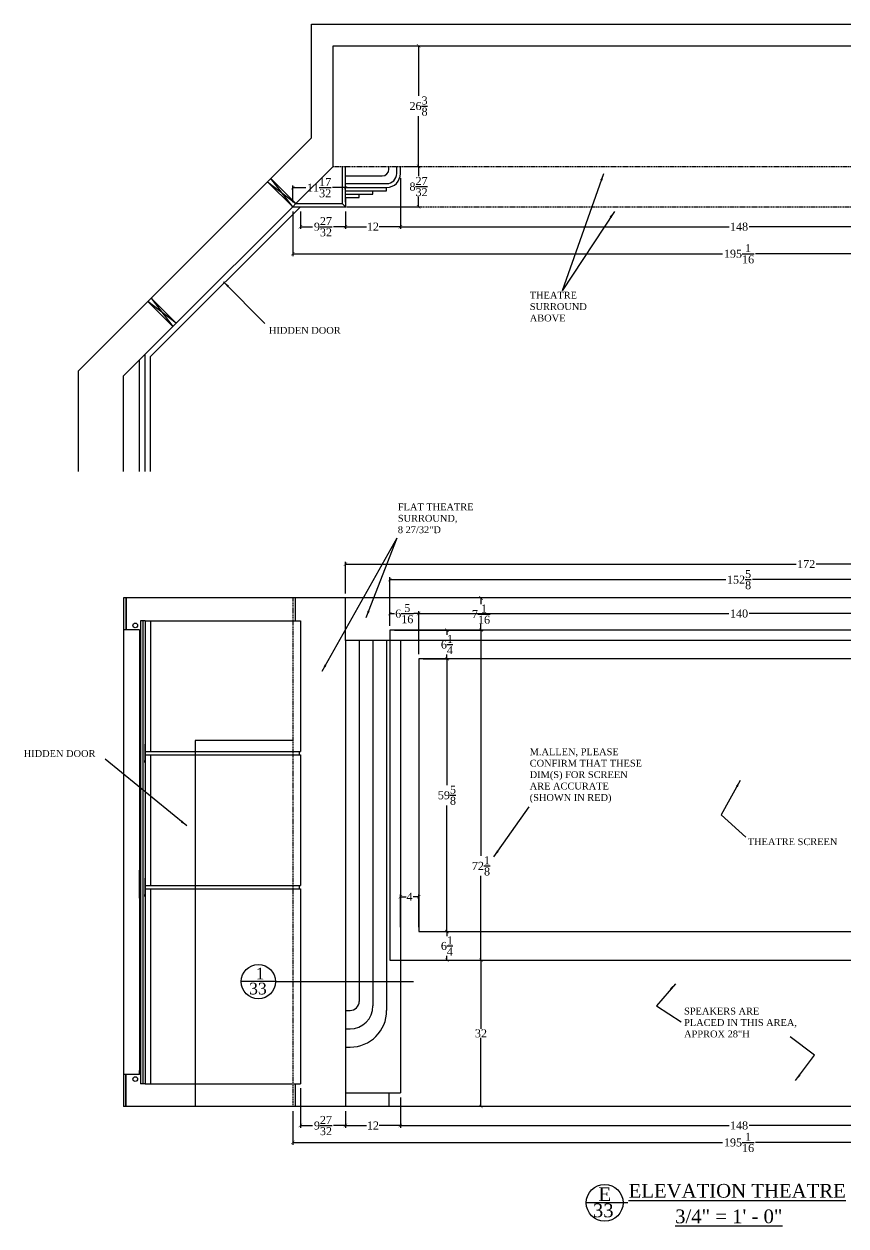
# Model space of a CAD drawing. Header units: inches. Extents: x -8 to 7069, y -18 to 1274.
# Drawn here: x 5810.9 to 5990.5, y 484.9 to 747.6 of the extents above; entities that cross this region are included whole.
import ezdxf

# ---------------------------------------------------------------- set-up
doc = ezdxf.new("R2010")
doc.units = ezdxf.units.IN
doc.header["$MEASUREMENT"] = 0
doc.linetypes.add('HIDDEN', pattern=[0.375, 0.25, -0.125])
doc.layers.add('VIEWPORT', color=7, linetype='Continuous')
doc.styles.add('BOOKMAN', font='BOOKOS.TTF')
doc.dimstyles.new('SACHI-3-4', dxfattribs={"dimtxt": 1.75, "dimasz": 0.75, "dimexe": 0.5, "dimexo": 1, "dimgap": 0.09, "dimtad": 0, "dimtih": 1, "dimtoh": 1, "dimdec": 5, "dimzin": 3, "dimdsep": 46, "dimlunit": 5, "dimtxsty": 'BOOKMAN', "dimblk": 'ARCHTICK', "dimcen": 0, "dimclrd": 5, "dimclre": 5, "dimclrt": 5, "dimadec": 1, "dimazin": 0, "dimtfac": 1, "dimtdec": 5, "dimtofl": 0, "dimtmove": 0, "dimatfit": 3, "dimfxl": 0, "dimtolj": 1, "dimtzin": 0, "dimarcsym": 0})

# ---------------------------------------------------------------- blocks, each defined once
blk = doc.blocks.new('_ARCHTICK')
at = {"color": 0, "linetype": 'ByBlock', "const_width": 0.15}
blk.add_lwpolyline([(-0.5, -0.5), (0.5, 0.5)], dxfattribs=at)
blk = doc.blocks.new('*D734')
at = {"layer": 'Defpoints', "color": 0}
for p in [(5869.65, 707.69), (6064.7, 707.69), (6064.7, 697.43)]:
    blk.add_point(p, dxfattribs=at)
at = {"layer": 'VIEWPORT', "color": 5, "lineweight": -2}
for p, q in [((5869.65, 706.69), (5869.65, 696.93)), ((6064.7, 706.69), (6064.7, 696.93)), ((5869.65, 697.43), (5963.58, 697.43)), ((6064.7, 697.43), (5970.76, 697.43))]:
    blk.add_line(p, q, dxfattribs=at)
at = {"layer": 'VIEWPORT', "color": 5, "lineweight": -2, "xscale": 0.75, "yscale": 0.75, "zscale": 0.75, "rotation": 180}
blk.add_blockref('_ARCHTICK', (5869.65, 697.43), dxfattribs=at)
at = {"layer": 'VIEWPORT', "color": 5, "lineweight": -2, "xscale": 0.75, "yscale": 0.75, "zscale": 0.75}
blk.add_blockref('_ARCHTICK', (6064.7, 697.43), dxfattribs=at)
at = {"layer": 'VIEWPORT', "color": 5, "insert": (5967.17, 697.43), "char_height": 1.75, "attachment_point": 5, "style": 'BOOKMAN'}
blk.add_mtext('\\A1;195{\\H1.000000x;\\S1/16;}', dxfattribs=at)
blk = doc.blocks.new('*D744')
at = {"layer": 'Defpoints', "color": 0}
for p in [(5871.33, 707.69), (5881.17, 707.69), (5881.17, 703.34)]:
    blk.add_point(p, dxfattribs=at)
at = {"layer": 'VIEWPORT', "color": 5, "lineweight": -2}
for p, q in [((5871.33, 706.69), (5871.33, 702.84)), ((5881.17, 706.69), (5881.17, 702.84)), ((5871.33, 703.34), (5873.95, 703.34)), ((5881.17, 703.34), (5878.55, 703.34))]:
    blk.add_line(p, q, dxfattribs=at)
at = {"layer": 'VIEWPORT', "color": 5, "lineweight": -2, "xscale": 0.75, "yscale": 0.75, "zscale": 0.75, "rotation": 180}
blk.add_blockref('_ARCHTICK', (5871.33, 703.34), dxfattribs=at)
at = {"layer": 'VIEWPORT', "color": 5, "lineweight": -2, "xscale": 0.75, "yscale": 0.75, "zscale": 0.75}
blk.add_blockref('_ARCHTICK', (5881.17, 703.34), dxfattribs=at)
at = {"layer": 'VIEWPORT', "color": 5, "insert": (5876.25, 703.34), "char_height": 1.75, "attachment_point": 5, "style": 'BOOKMAN'}
blk.add_mtext('\\A1;9{\\H1.000000x;\\S27/32;}', dxfattribs=at)
blk = doc.blocks.new('*D745')
at = {"layer": 'Defpoints', "color": 0}
for p in [(5881.17, 711.87), (5869.65, 707.69), (5881.17, 707.69)]:
    blk.add_point(p, dxfattribs=at)
at = {"layer": 'VIEWPORT', "color": 5, "lineweight": -2}
for p, q in [((5869.65, 708.69), (5869.65, 712.37)), ((5881.17, 708.69), (5881.17, 712.37)), ((5869.65, 711.87), (5872.5, 711.87)), ((5881.17, 711.87), (5878.31, 711.87))]:
    blk.add_line(p, q, dxfattribs=at)
at = {"layer": 'VIEWPORT', "color": 5, "lineweight": -2, "xscale": 0.75, "yscale": 0.75, "zscale": 0.75, "rotation": 180}
blk.add_blockref('_ARCHTICK', (5869.65, 711.87), dxfattribs=at)
at = {"layer": 'VIEWPORT', "color": 5, "lineweight": -2, "xscale": 0.75, "yscale": 0.75, "zscale": 0.75}
blk.add_blockref('_ARCHTICK', (5881.17, 711.87), dxfattribs=at)
at = {"layer": 'VIEWPORT', "color": 5, "insert": (5875.41, 711.87), "char_height": 1.75, "attachment_point": 5, "style": 'BOOKMAN'}
blk.add_mtext('\\A1;11{\\H1.000000x;\\S17/32;}', dxfattribs=at)
blk = doc.blocks.new('*D746')
at = {"layer": 'Defpoints', "color": 0}
for p in [(5893.17, 714.94), (5881.17, 707.69), (5893.17, 703.34)]:
    blk.add_point(p, dxfattribs=at)
at = {"layer": 'VIEWPORT', "color": 5, "lineweight": -2}
for p, q in [((5893.17, 713.94), (5893.17, 702.84)), ((5881.17, 706.69), (5881.17, 702.84)), ((5881.17, 703.34), (5885.8, 703.34)), ((5893.17, 703.34), (5888.55, 703.34))]:
    blk.add_line(p, q, dxfattribs=at)
at = {"layer": 'VIEWPORT', "color": 5, "lineweight": -2, "xscale": 0.75, "yscale": 0.75, "zscale": 0.75, "rotation": 180}
blk.add_blockref('_ARCHTICK', (5881.17, 703.34), dxfattribs=at)
at = {"layer": 'VIEWPORT', "color": 5, "lineweight": -2, "xscale": 0.75, "yscale": 0.75, "zscale": 0.75}
blk.add_blockref('_ARCHTICK', (5893.17, 703.34), dxfattribs=at)
at = {"layer": 'VIEWPORT', "color": 5, "insert": (5887.17, 703.34), "char_height": 1.75, "attachment_point": 5, "style": 'BOOKMAN'}
blk.add_mtext('\\A1;12', dxfattribs=at)
blk = doc.blocks.new('*D747')
at = {"layer": 'Defpoints', "color": 0}
for p in [(5893.17, 714.94), (6041.17, 714.94), (6041.17, 703.34)]:
    blk.add_point(p, dxfattribs=at)
at = {"layer": 'VIEWPORT', "color": 5, "lineweight": -2}
for p, q in [((5893.17, 713.94), (5893.17, 702.84)), ((6041.17, 713.94), (6041.17, 702.84)), ((5893.17, 703.34), (5964.98, 703.34)), ((6041.17, 703.34), (5969.37, 703.34))]:
    blk.add_line(p, q, dxfattribs=at)
at = {"layer": 'VIEWPORT', "color": 5, "lineweight": -2, "xscale": 0.75, "yscale": 0.75, "zscale": 0.75, "rotation": 180}
blk.add_blockref('_ARCHTICK', (5893.17, 703.34), dxfattribs=at)
at = {"layer": 'VIEWPORT', "color": 5, "lineweight": -2, "xscale": 0.75, "yscale": 0.75, "zscale": 0.75}
blk.add_blockref('_ARCHTICK', (6041.17, 703.34), dxfattribs=at)
at = {"layer": 'VIEWPORT', "color": 5, "insert": (5967.17, 703.34), "char_height": 1.75, "attachment_point": 5, "style": 'BOOKMAN'}
blk.add_mtext('\\A1;148', dxfattribs=at)
blk = doc.blocks.new('*D751')
at = {"layer": 'Defpoints', "color": 0}
for p in [(5893.47, 716.52), (5881.17, 707.69), (5897.14, 707.69)]:
    blk.add_point(p, dxfattribs=at)
at = {"layer": 'VIEWPORT', "color": 5, "lineweight": -2}
for p, q in [((5894.47, 716.52), (5897.64, 716.52)), ((5897.14, 716.52), (5897.14, 714.36)), ((5897.14, 707.69), (5897.14, 709.85)), ((5882.17, 707.69), (5897.64, 707.69))]:
    blk.add_line(p, q, dxfattribs=at)
at = {"layer": 'VIEWPORT', "color": 5, "lineweight": -2, "xscale": 0.75, "yscale": 0.75, "zscale": 0.75}
for p, rotation in [((5897.14, 716.52), 90), ((5897.14, 707.69), 270)]:
    blk.add_blockref('_ARCHTICK', p, dxfattribs=dict(at, rotation=rotation))
at = {"layer": 'VIEWPORT', "color": 5, "insert": (5897.14, 712.11), "char_height": 1.75, "attachment_point": 5, "style": 'BOOKMAN'}
blk.add_mtext('\\A1;8{\\H1.000000x;\\S27/32;}', dxfattribs=at)
blk = doc.blocks.new('*D752')
at = {"layer": 'Defpoints', "color": 0}
for p in [(5878.49, 742.89), (5897.14, 742.89), (5893.47, 716.52)]:
    blk.add_point(p, dxfattribs=at)
at = {"layer": 'VIEWPORT', "color": 5, "lineweight": -2}
for p, q in [((5879.49, 742.89), (5897.64, 742.89)), ((5897.14, 742.89), (5897.14, 731.93)), ((5897.14, 716.52), (5897.14, 727.48)), ((5894.47, 716.52), (5897.64, 716.52))]:
    blk.add_line(p, q, dxfattribs=at)
at = {"layer": 'VIEWPORT', "color": 5, "lineweight": -2, "xscale": 0.75, "yscale": 0.75, "zscale": 0.75}
for p, rotation in [((5897.14, 742.89), 90), ((5897.14, 716.52), 270)]:
    blk.add_blockref('_ARCHTICK', p, dxfattribs=dict(at, rotation=rotation))
at = {"layer": 'VIEWPORT', "color": 5, "insert": (5897.14, 729.71), "char_height": 1.75, "attachment_point": 5, "style": 'BOOKMAN'}
blk.add_mtext('\\A1;26{\\H1.000000x;\\S3/8;}', dxfattribs=at)
blk = doc.blocks.new('*D753')
at = {"layer": 'Defpoints', "color": 0}
for p in [(5869.65, 511), (6064.7, 511), (6064.7, 503.16)]:
    blk.add_point(p, dxfattribs=at)
at = {"layer": 'VIEWPORT', "color": 5, "lineweight": -2}
for p, q in [((5869.65, 510), (5869.65, 502.66)), ((6064.7, 510), (6064.7, 502.66)), ((5869.65, 503.16), (5963.58, 503.16)), ((6064.7, 503.16), (5970.76, 503.16))]:
    blk.add_line(p, q, dxfattribs=at)
at = {"layer": 'VIEWPORT', "color": 5, "lineweight": -2, "xscale": 0.75, "yscale": 0.75, "zscale": 0.75, "rotation": 180}
blk.add_blockref('_ARCHTICK', (5869.65, 503.16), dxfattribs=at)
at = {"layer": 'VIEWPORT', "color": 5, "lineweight": -2, "xscale": 0.75, "yscale": 0.75, "zscale": 0.75}
blk.add_blockref('_ARCHTICK', (6064.7, 503.16), dxfattribs=at)
at = {"layer": 'VIEWPORT', "color": 5, "insert": (5967.17, 503.16), "char_height": 1.75, "attachment_point": 5, "style": 'BOOKMAN'}
blk.add_mtext('\\A1;195{\\H1.000000x;\\S1/16;}', dxfattribs=at)
blk = doc.blocks.new('*D754')
at = {"layer": 'Defpoints', "color": 0}
for p in [(5871.33, 516), (5881.17, 511), (5881.17, 506.86)]:
    blk.add_point(p, dxfattribs=at)
at = {"layer": 'VIEWPORT', "color": 5, "lineweight": -2}
for p, q in [((5871.33, 515), (5871.33, 506.36)), ((5881.17, 510), (5881.17, 506.36)), ((5871.33, 506.86), (5873.95, 506.86)), ((5881.17, 506.86), (5878.55, 506.86))]:
    blk.add_line(p, q, dxfattribs=at)
at = {"layer": 'VIEWPORT', "color": 5, "lineweight": -2, "xscale": 0.75, "yscale": 0.75, "zscale": 0.75, "rotation": 180}
blk.add_blockref('_ARCHTICK', (5871.33, 506.86), dxfattribs=at)
at = {"layer": 'VIEWPORT', "color": 5, "lineweight": -2, "xscale": 0.75, "yscale": 0.75, "zscale": 0.75}
blk.add_blockref('_ARCHTICK', (5881.17, 506.86), dxfattribs=at)
at = {"layer": 'VIEWPORT', "color": 5, "insert": (5876.25, 506.86), "char_height": 1.75, "attachment_point": 5, "style": 'BOOKMAN'}
blk.add_mtext('\\A1;9{\\H1.000000x;\\S27/32;}', dxfattribs=at)
blk = doc.blocks.new('*D755')
at = {"layer": 'Defpoints', "color": 0}
for p in [(5893.17, 514), (5881.17, 511), (5893.17, 506.86)]:
    blk.add_point(p, dxfattribs=at)
at = {"layer": 'VIEWPORT', "color": 5, "lineweight": -2}
for p, q in [((5893.17, 513), (5893.17, 506.36)), ((5881.17, 510), (5881.17, 506.36)), ((5881.17, 506.86), (5885.8, 506.86)), ((5893.17, 506.86), (5888.55, 506.86))]:
    blk.add_line(p, q, dxfattribs=at)
at = {"layer": 'VIEWPORT', "color": 5, "lineweight": -2, "xscale": 0.75, "yscale": 0.75, "zscale": 0.75, "rotation": 180}
blk.add_blockref('_ARCHTICK', (5881.17, 506.86), dxfattribs=at)
at = {"layer": 'VIEWPORT', "color": 5, "lineweight": -2, "xscale": 0.75, "yscale": 0.75, "zscale": 0.75}
blk.add_blockref('_ARCHTICK', (5893.17, 506.86), dxfattribs=at)
at = {"layer": 'VIEWPORT', "color": 5, "insert": (5887.17, 506.86), "char_height": 1.75, "attachment_point": 5, "style": 'BOOKMAN'}
blk.add_mtext('\\A1;12', dxfattribs=at)
blk = doc.blocks.new('*D756')
at = {"layer": 'Defpoints', "color": 0}
for p in [(5893.17, 514), (6041.17, 514), (6041.17, 506.86)]:
    blk.add_point(p, dxfattribs=at)
at = {"layer": 'VIEWPORT', "color": 5, "lineweight": -2}
for p, q in [((5893.17, 513), (5893.17, 506.36)), ((6041.17, 513), (6041.17, 506.36)), ((5893.17, 506.86), (5964.98, 506.86)), ((6041.17, 506.86), (5969.37, 506.86))]:
    blk.add_line(p, q, dxfattribs=at)
at = {"layer": 'VIEWPORT', "color": 5, "lineweight": -2, "xscale": 0.75, "yscale": 0.75, "zscale": 0.75, "rotation": 180}
blk.add_blockref('_ARCHTICK', (5893.17, 506.86), dxfattribs=at)
at = {"layer": 'VIEWPORT', "color": 5, "lineweight": -2, "xscale": 0.75, "yscale": 0.75, "zscale": 0.75}
blk.add_blockref('_ARCHTICK', (6041.17, 506.86), dxfattribs=at)
at = {"layer": 'VIEWPORT', "color": 5, "insert": (5967.17, 506.86), "char_height": 1.75, "attachment_point": 5, "style": 'BOOKMAN'}
blk.add_mtext('\\A1;148', dxfattribs=at)
blk = doc.blocks.new('*D759')
at = {"layer": 'Defpoints', "color": 0}
for p in [(6037.17, 618.76), (5897.17, 608.87), (6037.17, 608.87)]:
    blk.add_point(p, dxfattribs=at)
at = {"layer": 'VIEWPORT', "color": 1, "lineweight": -2}
for p, q in [((5897.17, 609.87), (5897.17, 619.26)), ((5897.17, 618.76), (5964.97, 618.76)), ((6037.17, 618.76), (5969.37, 618.76)), ((6037.17, 609.87), (6037.17, 619.26))]:
    blk.add_line(p, q, dxfattribs=at)
at = {"layer": 'VIEWPORT', "color": 1, "lineweight": -2, "xscale": 0.75, "yscale": 0.75, "zscale": 0.75, "rotation": 180}
blk.add_blockref('_ARCHTICK', (5897.17, 618.76), dxfattribs=at)
at = {"layer": 'VIEWPORT', "color": 1, "lineweight": -2, "xscale": 0.75, "yscale": 0.75, "zscale": 0.75}
blk.add_blockref('_ARCHTICK', (6037.17, 618.76), dxfattribs=at)
at = {"layer": 'VIEWPORT', "color": 1, "insert": (5967.17, 618.76), "char_height": 1.75, "attachment_point": 5, "style": 'BOOKMAN'}
blk.add_mtext('\\A1;140', dxfattribs=at)
blk = doc.blocks.new('*D760')
at = {"layer": 'Defpoints', "color": 0}
for p in [(5890.86, 618.76), (5890.86, 615.12), (5897.17, 608.87)]:
    blk.add_point(p, dxfattribs=at)
at = {"layer": 'VIEWPORT', "color": 1, "lineweight": -2}
for p, q in [((5890.86, 616.12), (5890.86, 619.26)), ((5890.86, 618.76), (5891.89, 618.76)), ((5897.17, 618.76), (5896.14, 618.76)), ((5897.17, 609.87), (5897.17, 619.26))]:
    blk.add_line(p, q, dxfattribs=at)
at = {"layer": 'VIEWPORT', "color": 1, "lineweight": -2, "xscale": 0.75, "yscale": 0.75, "zscale": 0.75, "rotation": 180}
blk.add_blockref('_ARCHTICK', (5890.86, 618.76), dxfattribs=at)
at = {"layer": 'VIEWPORT', "color": 1, "lineweight": -2, "xscale": 0.75, "yscale": 0.75, "zscale": 0.75}
blk.add_blockref('_ARCHTICK', (5897.17, 618.76), dxfattribs=at)
at = {"layer": 'VIEWPORT', "color": 1, "insert": (5894.02, 618.76), "char_height": 1.75, "attachment_point": 5, "style": 'BOOKMAN'}
blk.add_mtext('\\A1;6{\\H1.000000x;\\S5/16;}', dxfattribs=at)
blk = doc.blocks.new('*D762')
at = {"layer": 'Defpoints', "color": 0}
for p in [(6043.49, 626.19), (5890.86, 615.12), (6043.49, 615.12)]:
    blk.add_point(p, dxfattribs=at)
at = {"layer": 'VIEWPORT', "color": 1, "lineweight": -2}
for p, q in [((5890.86, 616.12), (5890.86, 626.69)), ((5890.86, 626.19), (5964.25, 626.19)), ((6043.49, 626.19), (5970.09, 626.19)), ((6043.49, 616.12), (6043.49, 626.69))]:
    blk.add_line(p, q, dxfattribs=at)
at = {"layer": 'VIEWPORT', "color": 1, "lineweight": -2, "xscale": 0.75, "yscale": 0.75, "zscale": 0.75, "rotation": 180}
blk.add_blockref('_ARCHTICK', (5890.86, 626.19), dxfattribs=at)
at = {"layer": 'VIEWPORT', "color": 1, "lineweight": -2, "xscale": 0.75, "yscale": 0.75, "zscale": 0.75}
blk.add_blockref('_ARCHTICK', (6043.49, 626.19), dxfattribs=at)
at = {"layer": 'VIEWPORT', "color": 1, "insert": (5967.17, 626.19), "char_height": 1.75, "attachment_point": 5, "style": 'BOOKMAN'}
blk.add_mtext('\\A1;152{\\H1.000000x;\\S5/8;}', dxfattribs=at)
blk = doc.blocks.new('*D763')
at = {"layer": 'Defpoints', "color": 0}
for p in [(5897.17, 608.87), (5897.17, 549.25), (5903.34, 549.25)]:
    blk.add_point(p, dxfattribs=at)
at = {"layer": 'VIEWPORT', "color": 1, "lineweight": -2}
for p, q in [((5898.17, 608.87), (5903.84, 608.87)), ((5903.34, 608.87), (5903.34, 581.28)), ((5903.34, 549.25), (5903.34, 576.84)), ((5898.17, 549.25), (5903.84, 549.25))]:
    blk.add_line(p, q, dxfattribs=at)
at = {"layer": 'VIEWPORT', "color": 1, "lineweight": -2, "xscale": 0.75, "yscale": 0.75, "zscale": 0.75}
for p, rotation in [((5903.34, 608.87), 90), ((5903.34, 549.25), 270)]:
    blk.add_blockref('_ARCHTICK', p, dxfattribs=dict(at, rotation=rotation))
at = {"layer": 'VIEWPORT', "color": 1, "insert": (5903.34, 579.06), "char_height": 1.75, "attachment_point": 5, "style": 'BOOKMAN'}
blk.add_mtext('\\A1;59{\\H1.000000x;\\S5/8;}', dxfattribs=at)
blk = doc.blocks.new('*D764')
at = {"layer": 'Defpoints', "color": 0}
for p in [(5897.17, 549.25), (5890.86, 543), (5903.34, 543)]:
    blk.add_point(p, dxfattribs=at)
at = {"layer": 'VIEWPORT', "color": 1, "lineweight": -2}
for p, q in [((5898.17, 549.25), (5903.84, 549.25)), ((5903.34, 549.25), (5903.34, 548.27)), ((5903.34, 543), (5903.34, 543.98)), ((5891.86, 543), (5903.84, 543))]:
    blk.add_line(p, q, dxfattribs=at)
at = {"layer": 'VIEWPORT', "color": 1, "lineweight": -2, "xscale": 0.75, "yscale": 0.75, "zscale": 0.75}
for p, rotation in [((5903.34, 549.25), 90), ((5903.34, 543), 270)]:
    blk.add_blockref('_ARCHTICK', p, dxfattribs=dict(at, rotation=rotation))
at = {"layer": 'VIEWPORT', "color": 1, "insert": (5903.34, 546.12), "char_height": 1.75, "attachment_point": 5, "style": 'BOOKMAN'}
blk.add_mtext('\\A1;6{\\H1.000000x;\\S1/4;}', dxfattribs=at)
blk = doc.blocks.new('*D765')
at = {"layer": 'Defpoints', "color": 0}
for p in [(5890.86, 615.12), (5903.34, 615.12), (5897.17, 608.87)]:
    blk.add_point(p, dxfattribs=at)
at = {"layer": 'VIEWPORT', "color": 1, "lineweight": -2}
for p, q in [((5891.86, 615.12), (5903.84, 615.12)), ((5903.34, 615.12), (5903.34, 614.14)), ((5903.34, 608.87), (5903.34, 609.85)), ((5898.17, 608.87), (5903.84, 608.87))]:
    blk.add_line(p, q, dxfattribs=at)
at = {"layer": 'VIEWPORT', "color": 1, "lineweight": -2, "xscale": 0.75, "yscale": 0.75, "zscale": 0.75}
for p, rotation in [((5903.34, 615.12), 90), ((5903.34, 608.87), 270)]:
    blk.add_blockref('_ARCHTICK', p, dxfattribs=dict(at, rotation=rotation))
at = {"layer": 'VIEWPORT', "color": 1, "insert": (5903.34, 612), "char_height": 1.75, "attachment_point": 5, "style": 'BOOKMAN'}
blk.add_mtext('\\A1;6{\\H1.000000x;\\S1/4;}', dxfattribs=at)
blk = doc.blocks.new('*D766')
at = {"layer": 'Defpoints', "color": 0}
for p in [(5890.86, 615.12), (5890.86, 543), (5910.78, 543)]:
    blk.add_point(p, dxfattribs=at)
at = {"layer": 'VIEWPORT', "color": 1, "lineweight": -2}
for p, q in [((5891.86, 615.12), (5911.28, 615.12)), ((5910.78, 615.12), (5910.78, 565.81)), ((5910.78, 543), (5910.78, 561.42)), ((5891.86, 543), (5911.28, 543))]:
    blk.add_line(p, q, dxfattribs=at)
at = {"layer": 'VIEWPORT', "color": 1, "lineweight": -2, "xscale": 0.75, "yscale": 0.75, "zscale": 0.75}
for p, rotation in [((5910.78, 615.12), 90), ((5910.78, 543), 270)]:
    blk.add_blockref('_ARCHTICK', p, dxfattribs=dict(at, rotation=rotation))
at = {"layer": 'VIEWPORT', "color": 1, "insert": (5910.78, 563.62), "char_height": 1.75, "attachment_point": 5, "style": 'BOOKMAN'}
blk.add_mtext('\\A1;72{\\H1.000000x;\\S1/8;}', dxfattribs=at)
blk = doc.blocks.new('*D767')
at = {"layer": 'Defpoints', "color": 0}
for p in [(5890.86, 543), (5910.78, 511), (5918.79, 511)]:
    blk.add_point(p, dxfattribs=at)
at = {"layer": 'VIEWPORT', "color": 5, "lineweight": -2}
for p, q in [((5891.86, 543), (5911.28, 543)), ((5910.78, 543), (5910.78, 528.01)), ((5910.78, 511), (5910.78, 525.99)), ((5917.79, 511), (5910.28, 511))]:
    blk.add_line(p, q, dxfattribs=at)
at = {"layer": 'VIEWPORT', "color": 5, "lineweight": -2, "xscale": 0.75, "yscale": 0.75, "zscale": 0.75}
for p, rotation in [((5910.78, 543), 90), ((5910.78, 511), 270)]:
    blk.add_blockref('_ARCHTICK', p, dxfattribs=dict(at, rotation=rotation))
at = {"layer": 'VIEWPORT', "color": 5, "insert": (5910.78, 527), "char_height": 1.75, "attachment_point": 5, "style": 'BOOKMAN'}
blk.add_mtext('\\A1;32', dxfattribs=at)
blk = doc.blocks.new('*D768')
at = {"layer": 'Defpoints', "color": 0}
for p in [(5910.78, 622.18), (5918.79, 622.18), (5890.86, 615.12)]:
    blk.add_point(p, dxfattribs=at)
at = {"layer": 'VIEWPORT', "color": 5, "lineweight": -2}
for p, q in [((5917.79, 622.18), (5910.28, 622.18)), ((5910.78, 622.18), (5910.78, 620.82)), ((5891.86, 615.12), (5911.28, 615.12)), ((5910.78, 615.12), (5910.78, 616.49))]:
    blk.add_line(p, q, dxfattribs=at)
at = {"layer": 'VIEWPORT', "color": 5, "lineweight": -2, "xscale": 0.75, "yscale": 0.75, "zscale": 0.75}
for p, rotation in [((5910.78, 622.18), 90), ((5910.78, 615.12), 270)]:
    blk.add_blockref('_ARCHTICK', p, dxfattribs=dict(at, rotation=rotation))
at = {"layer": 'VIEWPORT', "color": 5, "insert": (5910.78, 618.65), "char_height": 1.75, "attachment_point": 5, "style": 'BOOKMAN'}
blk.add_mtext('\\A1;7{\\H1.000000x;\\S1/16;}', dxfattribs=at)
blk = doc.blocks.new('*D770')
at = {"layer": 'Defpoints', "color": 0}
for p in [(5893.17, 556.86), (5893.17, 549.25), (5897.17, 549.25)]:
    blk.add_point(p, dxfattribs=at)
at = {"layer": 'VIEWPORT', "color": 5, "lineweight": -2}
for p, q in [((5893.17, 550.25), (5893.17, 557.36)), ((5897.17, 550.25), (5897.17, 557.36)), ((5893.17, 556.86), (5894.4, 556.86)), ((5897.17, 556.86), (5895.94, 556.86))]:
    blk.add_line(p, q, dxfattribs=at)
at = {"layer": 'VIEWPORT', "color": 5, "lineweight": -2, "xscale": 0.75, "yscale": 0.75, "zscale": 0.75, "rotation": 180}
blk.add_blockref('_ARCHTICK', (5893.17, 556.86), dxfattribs=at)
at = {"layer": 'VIEWPORT', "color": 5, "lineweight": -2, "xscale": 0.75, "yscale": 0.75, "zscale": 0.75}
blk.add_blockref('_ARCHTICK', (5897.17, 556.86), dxfattribs=at)
at = {"layer": 'VIEWPORT', "color": 5, "insert": (5895.17, 556.86), "char_height": 1.75, "attachment_point": 5, "style": 'BOOKMAN'}
blk.add_mtext('\\A1;4', dxfattribs=at)
blk = doc.blocks.new('*D783')
at = {"layer": 'Defpoints', "color": 0}
for p in [(6053.17, 629.59), (5881.17, 622.18), (6053.17, 622.18)]:
    blk.add_point(p, dxfattribs=at)
at = {"layer": 'VIEWPORT', "color": 5, "lineweight": -2}
for p, q in [((5881.17, 623.18), (5881.17, 630.09)), ((5881.17, 629.59), (5979.67, 629.59)), ((6053.17, 629.59), (5984.01, 629.59)), ((6053.17, 623.18), (6053.17, 630.09))]:
    blk.add_line(p, q, dxfattribs=at)
at = {"layer": 'VIEWPORT', "color": 5, "lineweight": -2, "xscale": 0.75, "yscale": 0.75, "zscale": 0.75, "rotation": 180}
blk.add_blockref('_ARCHTICK', (5881.17, 629.59), dxfattribs=at)
at = {"layer": 'VIEWPORT', "color": 5, "lineweight": -2, "xscale": 0.75, "yscale": 0.75, "zscale": 0.75}
blk.add_blockref('_ARCHTICK', (6053.17, 629.59), dxfattribs=at)
at = {"layer": 'VIEWPORT', "color": 5, "insert": (5981.84, 629.59), "char_height": 1.75, "attachment_point": 5, "style": 'BOOKMAN'}
blk.add_mtext('\\A1;172', dxfattribs=at)

msp = doc.modelspace()

# ---------------------------------------------------------------- linework, layer by layer
msp.add_line((5942.836597, 489.964437), (5933.786963, 489.964437))
msp.add_circle((5937.809167, 489.964437), 4.022205)
at = {"layer": 'VIEWPORT'}
for p, q in [((5873.735033, 747.636471), (6060.610037, 747.636471)), ((5873.735033, 722.742468), (5873.735033, 747.636471)), ((5878.485033, 742.886471), (6055.860037, 742.886471)), ((5878.485033, 716.524954), (5878.485033, 742.886471)), ((5864.869547, 713.876983), (5873.735033, 722.742468)), ((5870.353305, 708.393226), (5878.485033, 716.524954)), ((5880.422485, 716.524954), (5880.422485, 708.436119)), ((5881.172485, 709.686119), (5881.172485, 716.524954)), ((5892.359999, 714.936119), (5892.359999, 716.524954)), ((5893.172499, 714.936119), (5893.172499, 716.524954)), ((5864.162441, 713.169876), (5864.869547, 713.876983)), ((5869.646198, 707.686119), (5864.162441, 713.169876)), ((5864.162441, 713.169876), (5870.353305, 708.393226)), ((5870.353305, 708.393226), (5864.869547, 713.876983)), ((5869.646198, 707.686119), (5864.869547, 713.876983)), ((5881.172485, 712.748619), (5890.172499, 712.748619)), ((5881.172485, 711.936119), (5890.172499, 711.936119)), ((5881.172485, 711.186119), (5890.172485, 711.186119)), ((5881.172485, 710.436119), (5887.172485, 710.436119)), ((5881.172485, 709.686119), (5884.172485, 709.686119)), ((5881.172485, 709.686119), (5881.172485, 707.686119)), ((5884.172485, 709.686119), (5884.172485, 710.436119)), ((5887.172485, 710.436119), (5887.172485, 711.186119)), ((5890.172485, 711.186119), (5890.172485, 711.936119)), ((5869.646198, 707.686119), (5870.353305, 708.393226)), ((5869.646198, 707.686119), (5881.172485, 707.686119)), ((5870.396198, 708.436119), (5880.422485, 708.436119)), ((5880.422485, 708.436119), (5881.172485, 707.686119)), ((5822.815985, 671.823421), (5837.99949, 687.006925)), ((5837.99949, 687.006925), (5838.706596, 687.714032)), ((5843.483247, 681.523168), (5837.99949, 687.006925)), ((5844.190354, 682.230275), (5837.99949, 687.006925)), ((5844.190354, 682.230275), (5838.706596, 687.714032)), ((5838.706596, 687.714032), (5843.483247, 681.523168)), ((5832.690985, 670.730906), (5843.483247, 681.523168)), ((5843.483247, 681.523168), (5844.190354, 682.230275)), ((5837.378485, 649.846441), (5837.378485, 675.418406)), ((5836.190985, 649.846441), (5836.190985, 674.230906)), ((5822.815985, 649.846441), (5822.815985, 671.823421)), ((5832.690985, 649.846441), (5832.690985, 670.730906)), ((6101.654084, 622.184866), (5832.690985, 622.184866)), ((5832.690985, 622.184866), (5832.690985, 510.997366)), ((5833.190985, 622.184866), (5833.190985, 615.184866)), ((5836.190985, 615.184866), (5832.690985, 615.184866)), ((5836.190985, 615.184866), (5836.190985, 585.872366)), ((5836.378485, 617.184866), (5836.378485, 515.997366)), ((5837.378485, 617.184866), (5836.378485, 617.184866)), ((5836.878485, 617.184866), (5836.878485, 515.997366)), ((5837.378485, 617.184866), (5837.378485, 588.622366)), ((5838.565985, 617.184866), (5871.325576, 617.184866)), ((5871.325576, 617.184866), (5871.325576, 588.622366)), ((6053.172571, 612.872366), (5881.172498, 612.872366)), ((5881.172498, 612.872366), (5881.172498, 510.997366)), ((5884.172498, 612.872366), (5884.172498, 533.997366)), ((5887.172498, 612.872366), (5887.172498, 532.997366)), ((5890.172498, 612.872366), (5890.172498, 531.997366)), ((5893.172499, 612.872366), (5893.172485, 513.997366)), ((5837.378485, 588.622366), (5837.378485, 559.309866)), ((5838.565985, 588.622366), (5871.325576, 588.622366)), ((5871.075576, 588.622366), (5871.075576, 587.872366)), ((5838.565985, 587.872366), (5871.325576, 587.872366)), ((5871.325576, 587.872366), (5871.325576, 559.309866)), ((5836.190985, 585.872366), (5836.190985, 562.705414)), ((5836.190985, 556.559866), (5836.190985, 562.705414)), ((5837.378485, 559.309866), (5837.378485, 515.997366)), ((5838.565985, 559.309866), (5871.325576, 559.309866)), ((5838.565985, 558.559866), (5871.325576, 558.559866)), ((5871.075576, 559.309866), (5871.075576, 558.559866)), ((5871.325576, 558.559866), (5871.325576, 515.997366)), ((5836.190985, 556.559866), (5836.190985, 518.892914)), ((5865.894587, 538.311148), (5858.397461, 538.311148)), ((5865.894587, 538.311148), (5896.059868, 538.311148)), ((5881.172498, 531.997366), (5882.172498, 531.997366)), ((5881.172498, 527.997366), (5882.172498, 527.997366)), ((5881.172498, 523.997366), (5882.172498, 523.997366)), ((5836.190985, 517.997366), (5832.690985, 517.997366)), ((5833.190985, 510.997366), (5833.190985, 517.997366)), ((5836.190985, 517.997366), (5836.190985, 518.892914)), ((5837.378485, 515.997366), (5836.378485, 515.997366)), ((5838.565985, 515.997366), (5871.325576, 515.997366)), ((5881.172498, 513.997366), (5893.172485, 513.997366)), ((5890.672485, 513.997366), (5890.672485, 510.997366)), ((6101.654084, 510.997366), (5832.690985, 510.997366))]:
    msp.add_line(p, q, dxfattribs=at)
at = {"layer": 'VIEWPORT', "linetype": 'HIDDEN'}
for p, q in [((5878.485033, 716.524954), (6055.860037, 716.524954)), ((5881.172485, 707.686119), (6053.172585, 707.686119))]:
    msp.add_line(p, q, dxfattribs=at)
at = {"layer": 'VIEWPORT', "color": 251}
for p, q in [((5890.672499, 715.936119), (5890.672499, 716.524954)), ((5838.706596, 687.714032), (5864.162441, 713.169876)), ((5881.172485, 714.436119), (5889.172499, 714.436119)), ((5844.190354, 682.230275), (5869.646198, 707.686119)), ((5881.172498, 612.872366), (5881.172498, 622.184866)), ((6037.172535, 608.872366), (5897.172535, 608.872366)), ((5897.172535, 608.872366), (5897.172535, 549.247366)), ((5848.344606, 590.997366), (5848.344606, 510.997366)), ((5869.646198, 590.997366), (5848.344606, 590.997366)), ((5897.172535, 549.247366), (6037.172535, 549.247366))]:
    msp.add_line(p, q, dxfattribs=at)
at = {"layer": 'VIEWPORT', "color": 6}
for p, q in [((5838.565985, 674.926528), (5871.325576, 707.686119)), ((5838.565985, 649.846441), (5838.565985, 674.926528)), ((5837.378485, 617.184866), (5838.565985, 617.184866)), ((5838.565985, 617.184866), (5838.565985, 588.622366)), ((5837.378485, 588.622366), (5838.565985, 588.622366)), ((5837.378485, 587.872366), (5838.565985, 587.872366)), ((5838.565985, 587.872366), (5838.565985, 559.309866)), ((5837.378485, 559.309866), (5838.565985, 559.309866)), ((5837.378485, 558.559866), (5838.565985, 558.559866)), ((5838.565985, 558.559866), (5838.565985, 515.997366)), ((5837.378485, 515.997366), (5838.565985, 515.997366))]:
    msp.add_line(p, q, dxfattribs=at)
at = {"layer": 'VIEWPORT', "color": 4}
for p, q in [((5833.253485, 622.184866), (5833.253485, 615.184866)), ((5870.146198, 622.184866), (5870.146198, 617.184866)), ((5837.378485, 590.247366), (5837.315985, 590.247366)), ((5837.315985, 590.247366), (5837.315985, 586.639577)), ((5837.315985, 586.247366), (5837.315985, 586.639577)), ((5837.378485, 586.247366), (5837.315985, 586.247366)), ((5837.378485, 560.934866), (5837.315985, 560.934866)), ((5837.315985, 560.934866), (5837.315985, 557.327077)), ((5837.315985, 556.934866), (5837.315985, 557.327077)), ((5837.378485, 556.934866), (5837.315985, 556.934866)), ((5833.253485, 510.997366), (5833.253485, 517.997366)), ((5870.146198, 515.997366), (5870.146198, 510.997366))]:
    msp.add_line(p, q, dxfattribs=at)
at = {"layer": 'VIEWPORT', "color": 251, "linetype": 'HIDDEN'}
msp.add_line((5869.646198, 622.184866), (5869.646198, 510.997366), dxfattribs=at)
at = {"layer": 'VIEWPORT', "color": 251}
msp.add_lwpolyline([(5890.860035, 542.997366), (6043.485035, 542.997366), (6043.485035, 615.122366), (5890.860035, 615.122366)], close=True, dxfattribs=at)
at = {"layer": 'VIEWPORT'}
for centre, radius in [((5835.243106, 616.176512), 0.5), ((5862.146024, 538.311148), 3.748563), ((5835.243106, 517.00572), 0.5)]:
    msp.add_circle(centre, radius, dxfattribs=at)
at = {"layer": 'VIEWPORT', "color": 251}
msp.add_arc((5889.172499, 715.936119), 1.5, 270, 360, dxfattribs=at)
at = {"layer": 'VIEWPORT'}
for centre, radius, end in [((5890.172499, 714.936119), 3, 360), ((5890.172499, 714.936119), 2.1875, 360), ((5882.172498, 533.997366), 2, 0), ((5882.172498, 532.997366), 5, 0), ((5882.172498, 531.997366), 8, 0)]:
    msp.add_arc(centre, radius, 270, end, dxfattribs=at)

# ---------------------------------------------------------------- texts
at = {"char_height": 3, "attachment_point": 1, "style": 'BOOKMAN'}
for s, insert, width in [('{\\LELEVATION THEATRE}', (5943.042647, 494.090111), 108.93518701), ('E', (5936.453729, 493.352761), 3.28446423), ('33', (5935.229829, 489.810476), 3.28446423), ('{\\L3/4" = 1\' - 0"}', (5953.202784, 488.500074), 113.74768701)]:
    msp.add_mtext(s, dxfattribs=dict(at, insert=insert, width=width))
at = {"layer": 'VIEWPORT', "attachment_point": 1, "style": 'BOOKMAN'}
for s, insert, char_height, width in [('THEATRE SURROUND ABOVE', (5921.444692, 689.123125), 1.5, 17.22547933), ('HIDDEN DOOR', (5864.455003, 681.429108), 1.5, 17.22547933), ('FLAT THEATRE SURROUND, \\P8 27/32"D', (5892.608724, 642.844655), 1.5, 18.89598519), ('HIDDEN DOOR', (5810.87176, 588.921428), 1.5, 21.96934231), ('M.ALLEN, PLEASE CONFIRM THAT THESE DIM(S) FOR SCREEN ARE ACCURATE\\P(SHOWN IN RED)', (5921.426999, 589.308275), 1.5, 26.39980376), ('THEATRE SCREEN', (5969.081472, 569.652873), 1.5, 21.96934231), ('1', (5861.546042, 541.35762), 2.55, 3.35166748), ('33', (5860.123112, 538.067142), 2.55, 3.35166748), ('SPEAKERS ARE PLACED IN THIS AREA, APPROX 28"H', (5955.161839, 532.621343), 1.5, 24.89289129)]:
    msp.add_mtext(s, dxfattribs=dict(at, insert=insert, char_height=char_height, width=width))

# ---------------------------------------------------------------- dimensions: what is measured, and where the dimension line sits
at = {"layer": 'VIEWPORT'}
for base, p1, p2, override, picture, middle in [((5897.135225, 742.886471), (5893.467806, 716.524954), (5878.485033, 742.886471), {"dimtmove": 1}, '*D752', (5897.135225, 729.705712)), ((5910.781164, 622.184866), (5890.860035, 615.122366), (5918.789391, 622.184866), {"dimtmove": 1}, '*D768', (5910.781164, 618.653616)), ((5903.344929, 615.122366), (5897.172535, 608.872366), (5890.860035, 615.122366), {"dimclrd": 1, "dimclre": 1, "dimclrt": 1, "dimtmove": 1}, '*D765', (5903.344929, 611.997366)), ((5903.344929, 549.247366), (5897.172535, 608.872366), (5897.172535, 549.247366), {"dimclrd": 1, "dimclre": 1, "dimclrt": 1}, '*D763', (5903.344929, 579.059866)), ((5903.344929, 542.997366), (5897.172535, 549.247366), (5890.860035, 542.997366), {"dimclrd": 1, "dimclre": 1, "dimclrt": 1, "dimtmove": 1}, '*D764', (5903.344929, 546.122366)), ((5910.781164, 510.997366), (5890.860035, 542.997366), (5918.789391, 510.997366), {"dimtmove": 1}, '*D767', (5910.781164, 526.997366))]:
    dim = msp.add_linear_dim(base=base, p1=p1, p2=p2, angle=90, dimstyle='SACHI-3-4', override=override, dxfattribs=at)
    dim.commit()
    dim.dimension.update_dxf_attribs({"geometry": picture, "text_midpoint": middle})
for base, p1, p2, override, picture, middle in [((5893.172499, 703.339339), (5881.172485, 707.686119), (5893.172499, 714.936119), {"dimtmove": 1}, '*D746', (5887.172492, 703.339339)), ((6041.17257, 703.339339), (5893.172499, 714.936119), (6041.17257, 714.936119), {"dimtmove": 1}, '*D747', (5967.172535, 703.339339)), ((6043.485035, 626.186189), (5890.860035, 615.122366), (6043.485035, 615.122366), {"dimclrd": 1, "dimclre": 1, "dimclrt": 1}, '*D762', (5967.172535, 626.186189)), ((5890.860035, 618.75779), (5897.172535, 608.872366), (5890.860035, 615.122366), {"dimclrd": 1, "dimclre": 1, "dimclrt": 1, "dimtmove": 1}, '*D760', (5894.016285, 618.75779)), ((6037.172535, 618.75779), (5897.172535, 608.872366), (6037.172535, 608.872366), {"dimclrd": 1, "dimclre": 1, "dimclrt": 1}, '*D759', (5967.172535, 618.75779)), ((5893.172485, 506.857857), (5881.172498, 510.997366), (5893.172485, 513.997366), {"dimtmove": 1}, '*D755', (5887.172491, 506.857857)), ((6041.172585, 506.857857), (5893.172485, 513.997366), (6041.172585, 513.997366), {"dimtmove": 1}, '*D756', (5967.172535, 506.857857))]:
    dim = msp.add_linear_dim(base=base, p1=p1, p2=p2, dimstyle='SACHI-3-4', override=override, dxfattribs=at)
    dim.commit()
    dim.dimension.update_dxf_attribs({"geometry": picture, "text_midpoint": middle})
dim = msp.add_linear_dim(base=(5897.1352251, 707.686119), p1=(5893.4678064, 716.5249538), p2=(5881.1724846, 707.686119), angle=90, dimstyle='SACHI-3-4', dxfattribs=at)
dim.commit()
dim.dimension.update_dxf_attribs({"geometry": '*D751', "text_midpoint": (5897.1352251, 712.1055364)})
for base, p1, p2, picture, middle in [((5881.172485, 711.867451), (5869.646198, 707.686119), (5881.172485, 707.686119), '*D745', (5875.409341, 711.867451)), ((6064.698871, 697.43214), (5869.646198, 707.686119), (6064.698871, 707.686119), '*D734', (5967.172535, 697.43214)), ((5881.172485, 703.339339), (5871.325576, 707.686119), (5881.172485, 707.686119), '*D744', (5876.24903, 703.339339)), ((5893.1724897, 556.8621637), (5897.1725346, 549.2473659), (5893.1724897, 549.2473664), '*D770', (5895.1725122, 556.8621637)), ((5881.172498, 506.857857), (5871.325576, 515.997366), (5881.172498, 510.997366), '*D754', (5876.249037, 506.857857)), ((6064.698871, 503.15831), (5869.646198, 510.997366), (6064.698871, 510.997366), '*D753', (5967.172535, 503.15831))]:
    dim = msp.add_linear_dim(base=base, p1=p1, p2=p2, dimstyle='SACHI-3-4', dxfattribs=at)
    dim.commit()
    dim.dimension.update_dxf_attribs({"geometry": picture, "text_midpoint": middle})
dim = msp.add_linear_dim(base=(6053.172571, 629.591809), p1=(5881.172498, 622.184866), p2=(6053.172571, 622.184866), dimstyle='SACHI-3-4', dxfattribs=at)
dim.commit()
dim.dimension.update_dxf_attribs({"geometry": '*D783', "text_midpoint": (5981.84055, 629.591809), "dimtype": 160})
dim = msp.add_linear_dim(base=(5910.781164, 542.997366), p1=(5890.860035, 615.122366), p2=(5890.860035, 542.997366), angle=90, dimstyle='SACHI-3-4', override={"dimclrd": 1, "dimclre": 1, "dimclrt": 1}, dxfattribs=at)
dim.commit()
dim.dimension.update_dxf_attribs({"geometry": '*D766', "text_midpoint": (5910.781164, 563.616236), "dimtype": 160})

# ---------------------------------------------------------------- leaders
for points in [[(5937.582479, 714.911104), (5928.546563, 689.334311)], [(5939.925787, 706.6558), (5928.546563, 689.334311)], [(5854.527632, 691.319407), (5863.554167, 682.148583)], [(5876.06699, 606.176934), (5892.453677, 635.357252)], [(5885.685262, 617.920239), (5892.453677, 635.357252)], [(5846.499701, 572.370472), (5828.688085, 586.960627)], [(5967.427583, 582.264291), (5963.289439, 574.778774), (5968.657839, 569.862916)], [(5913.602204, 565.604747), (5921.28854, 576.53149)], [(5953.261373, 537.859052), (5949.123229, 532.990397), (5954.491629, 529.534116)], [(5979.540605, 516.705569), (5983.678749, 522.245766), (5978.31035, 526.217048)]]:
    msp.add_leader(points, dimstyle='SACHI-3-4', override={"dimasz": 1.5, "dimgap": 0.09, "dimtad": 0, "dimclrd": 256}, dxfattribs=at)

doc.saveas('drawing.dxf')
